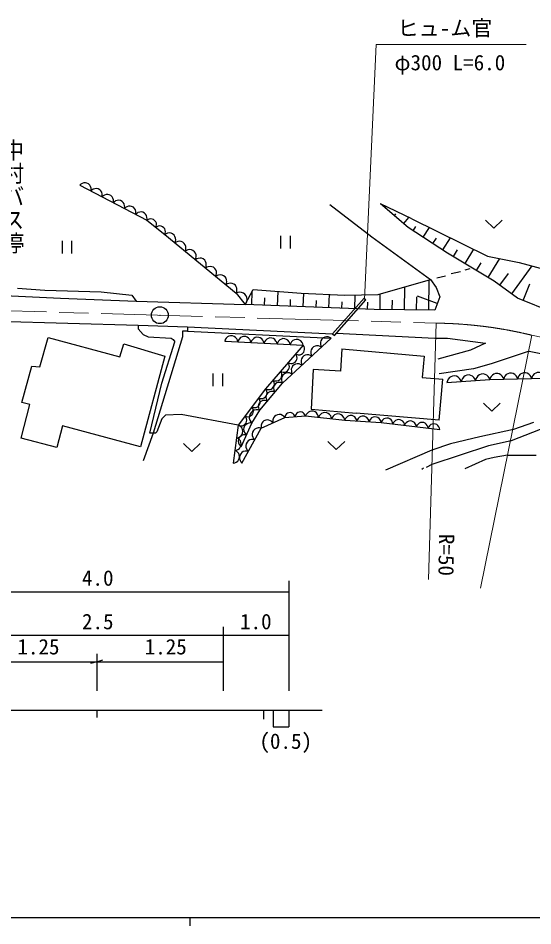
# Model space of a CAD drawing. Units: millimetres, scale not verified. Extents: x 40000 to 680000, y 20000 to 380000.
# Drawn here: x 147640 to 208633, y 204000 to 311608 of the extents above; entities that cross this region are included whole.
import ezdxf
from ezdxf.enums import TextEntityAlignment as Align

# ---------------------------------------------------------------- set-up
doc = ezdxf.new("R2010")
doc.units = ezdxf.units.MM
doc.header["$LTSCALE"] = 1000
doc.linetypes.add('CHAIN', pattern=[18.5, 12, -1.5, 3.5, -1.5])
for name, color, linetype, lineweight in [('M-BGD', 7, 'Continuous', 25), ('M-BMK', 2, 'CHAIN', 13), ('M-BMK-SRVR', 3, 'Continuous', 25), ('M-STR-HTXT', 7, 'Continuous', 13), ('M-TTL-BAND', 7, 'Continuous', 25)]:
    doc.layers.add(name, color=color, linetype=linetype, lineweight=lineweight)
doc.styles.add('@ＭＳ ゴシック', font='')
doc.styles.add('ＭＳ ゴシック', font='')
doc.styles.get('@ＭＳ ゴシック').set_extended_font_data('@MS Gothic')
doc.styles.get('ＭＳ ゴシック').set_extended_font_data('MS Gothic')

# ---------------------------------------------------------------- blocks, each defined once
blk = doc.blocks.new('BUHIN32')
at = {"layer": 'M-BGD'}
blk.add_lwpolyline([(352, -693), (485, -560), (578, -409), (662, -196), (667, -1), (637, 188), (528, 403), (393, 539), (233, 650), (12, 707), (-164, 719), (-352, 693)], dxfattribs=at)
blk = doc.blocks.new('BUHIN33')
at = {"layer": 'M-BGD'}
blk.add_lwpolyline([(-672, 130), (-651, -34), (-596, -181), (-494, -354), (-362, -463), (-214, -544), (-5, -584), (162, -565), (326, -513), (485, -390), (588, -274), (672, -130)], dxfattribs=at)
blk = doc.blocks.new('BUHIN34')
at = {"layer": 'M-BGD'}
blk.add_lwpolyline([(-669, 78), (-636, -81), (-571, -221), (-458, -383), (-321, -481), (-169, -549), (38, -574), (201, -542), (357, -479), (505, -347), (597, -226), (669, -78)], dxfattribs=at)
blk = doc.blocks.new('BUHIN35')
at = {"layer": 'M-BGD'}
blk.add_lwpolyline([(-697, -289), (-578, -427), (-439, -529), (-239, -626), (-51, -646), (134, -630), (350, -541), (493, -421), (611, -274), (684, -64), (708, 105), (697, 289)], dxfattribs=at)
blk = doc.blocks.new('BUHIN36')
at = {"layer": 'M-BGD'}
blk.add_lwpolyline([(789, 16), (726, 196), (629, 348), (471, 519), (296, 610), (109, 666), (-136, 661), (-320, 598), (-492, 499), (-642, 323), (-730, 167), (-789, -16)], dxfattribs=at)
blk = doc.blocks.new('BUHIN37')
at = {"layer": 'M-BGD'}
blk.add_lwpolyline([(624, -446), (680, -269), (692, -94), (669, 131), (585, 304), (471, 455), (278, 594), (98, 652), (-93, 675), (-313, 624), (-472, 554), (-624, 446)], dxfattribs=at)
blk = doc.blocks.new('BUHIN38')
at = {"layer": 'M-BGD'}
blk.add_lwpolyline([(344, -510), (435, -393), (493, -265), (539, -90), (524, 64), (482, 209), (375, 368), (256, 462), (120, 533), (-60, 557), (-199, 549), (-344, 510)], dxfattribs=at)
blk = doc.blocks.new('BUHIN39')
at = {"layer": 'M-BGD'}
blk.add_lwpolyline([(315, -714), (456, -588), (557, -441), (653, -233), (669, -38), (649, 154), (551, 375), (424, 520), (269, 639), (50, 709), (-125, 730), (-315, 714)], dxfattribs=at)
blk = doc.blocks.new('BUHIN40')
at = {"layer": 'M-BGD'}
blk.add_lwpolyline([(323, -644), (447, -522), (534, -381), (613, -185), (619, -4), (591, 172), (491, 371), (367, 499), (218, 602), (14, 656), (-149, 667), (-323, 644)], dxfattribs=at)
blk = doc.blocks.new('BUHIN41')
at = {"layer": 'M-BGD'}
blk.add_lwpolyline([(274, -644), (401, -532), (494, -402), (582, -216), (599, -41), (583, 130), (498, 330), (385, 461), (248, 569), (53, 634), (-104, 655), (-274, 644)], dxfattribs=at)
blk = doc.blocks.new('BUHIN42')
at = {"layer": 'M-BGD'}
blk.add_lwpolyline([(472, -705), (599, -543), (680, -367), (743, -125), (723, 86), (665, 287), (519, 506), (355, 636), (167, 735), (-81, 768), (-272, 757), (-472, 705)], dxfattribs=at)
blk = doc.blocks.new('BUHIN43')
at = {"layer": 'M-BGD'}
blk.add_lwpolyline([(431, -704), (561, -552), (646, -384), (717, -151), (707, 55), (658, 253), (525, 471), (371, 605), (191, 708), (-48, 750), (-235, 747), (-431, 704)], dxfattribs=at)
blk = doc.blocks.new('BUHIN97')
at = {"layer": 'M-BGD'}
blk.add_lwpolyline([(32, -747), (202, -684), (344, -588), (502, -435), (584, -267), (633, -89), (623, 143), (559, 316), (462, 477), (292, 615), (142, 695), (-32, 747)], dxfattribs=at)
blk = doc.blocks.new('BUHIN98')
at = {"layer": 'M-BGD'}
blk.add_lwpolyline([(-102, -670), (60, -643), (203, -583), (370, -474), (473, -339), (547, -189), (579, 18), (552, 183), (494, 343), (367, 496), (248, 593), (102, 670)], dxfattribs=at)
blk = doc.blocks.new('BUHIN99')
at = {"layer": 'M-BGD'}
blk.add_lwpolyline([(-127, -772), (60, -743), (226, -675), (420, -553), (541, -398), (629, -226), (668, 13), (640, 204), (575, 389), (430, 567), (294, 681), (127, 772)], dxfattribs=at)
blk = doc.blocks.new('BUHIN101')
at = {"layer": 'M-BGD'}
blk.add_lwpolyline([(764, 74), (689, 245), (583, 384), (418, 538), (241, 613), (56, 653), (-181, 630), (-355, 555), (-514, 447), (-646, 265), (-720, 107), (-764, -74)], dxfattribs=at)
blk = doc.blocks.new('BUHIN103')
at = {"layer": 'M-BGD'}
blk.add_lwpolyline([(690, -123), (667, 45), (608, 194), (500, 370), (363, 480), (210, 561), (-4, 599), (-175, 576), (-342, 520), (-503, 392), (-607, 272), (-690, 123)], dxfattribs=at)
blk = doc.blocks.new('BUHIN104')
at = {"layer": 'M-BGD'}
blk.add_lwpolyline([(750, -232), (747, -42), (702, 132), (607, 342), (470, 483), (311, 594), (78, 666), (-115, 664), (-308, 625), (-505, 505), (-637, 386), (-750, 232)], dxfattribs=at)
blk = doc.blocks.new('BUHIN210')
at = {"color": 7, "linetype": 'Continuous', "lineweight": 25}
for p, q in [((911, 248), (-478, 815)), ((-913, -251), (476, -818))]:
    blk.add_line(p, q, dxfattribs=at)
blk = doc.blocks.new('BUHIN211')
at = {"color": 7, "linetype": 'Continuous', "lineweight": 25}
blk.add_lwpolyline([(-818, -746), (435, -178), (-62, 1105)], dxfattribs=at)

msp = doc.modelspace()

# ---------------------------------------------------------------- linework, layer by layer
at = {"layer": 'M-BGD'}
for p, q in [((154932, 291791), (162890, 287642)), ((184565, 289505), (189560, 285695)), ((193878, 286795), (190576, 289589)), ((194302, 287811), (190576, 289589)), ((191126, 289124), (191248, 289268)), ((192227, 288192), (192410, 288409)), ((162890, 287642), (165007, 285949)), ((193327, 287261), (193939, 287984)), ((194302, 287811), (203276, 283409)), ((198535, 283747), (193878, 286795)), ((194460, 286414), (194786, 286914)), ((195624, 285652), (196372, 286796)), ((165007, 285949), (173474, 279006)), ((189560, 285695), (196503, 280615)), ((196788, 284890), (197210, 285534)), ((197952, 284128), (198890, 285561)), ((199222, 283335), (199701, 284132)), ((200598, 282509), (201624, 284219)), ((204038, 280445), (198535, 283747)), ((203276, 283409), (207002, 282647)), ((203350, 280858), (204705, 283117)), ((201974, 281684), (202522, 282597)), ((206133, 278921), (208539, 282230)), ((207002, 282647), (211997, 281292)), ((198281, 281038), (197265, 280784)), ((200059, 281546), (198958, 281292)), ((201160, 281885), (200567, 281715)), ((204736, 279937), (205741, 281319)), ((190322, 278837), (196503, 280615)), ((196291, 276983), (196333, 280567)), ((196503, 280615), (197179, 279683)), ((206832, 278413), (204038, 280445)), ((207485, 278147), (208286, 280115)), ((132241, 279429), (152646, 278413)), ((147566, 279599), (150783, 279345)), ((150783, 279345), (157472, 279175)), ((157472, 279175), (161112, 278752)), ((161112, 278752), (161620, 278075)), ((173474, 279006), (174559, 277644)), ((174559, 277644), (175506, 279429)), ((175322, 277615), (175382, 279197)), ((175506, 279429), (181178, 279006)), ((178373, 277498), (178438, 279211)), ((181178, 279006), (186343, 278752)), ((181423, 277381), (181485, 278991)), ((184474, 277264), (184535, 278841)), ((186343, 278752), (190322, 278837)), ((187525, 277147), (187588, 278779)), ((190533, 277051), (190555, 278905)), ((193412, 277017), (193444, 279736)), ((197179, 279683), (197604, 278583)), ((152646, 278413), (161620, 278075)), ((161620, 278075), (174559, 277644)), ((189814, 277059), (174559, 277644)), ((176847, 277556), (176881, 278440)), ((179898, 277439), (179930, 278268)), ((182949, 277322), (182979, 278119)), ((184904, 274180), (188629, 278413)), ((185129, 273982), (188854, 278215)), ((186000, 277206), (186030, 277986)), ((188629, 278413), (188854, 278215)), ((189051, 277089), (189084, 277950)), ((191973, 277034), (191986, 278177)), ((194851, 277000), (194870, 278576)), ((197307, 277779), (194969, 278641)), ((197604, 278583), (197011, 276974)), ((215976, 274688), (206832, 278413)), ((197011, 276974), (189814, 277059)), ((130108, 276156), (161874, 275196)), ((161874, 275196), (167716, 275027)), ((161874, 275196), (161874, 274773)), ((161874, 274773), (162467, 274095)), ((167716, 274519), (167124, 274519)), ((167124, 274519), (167124, 273841)), ((167716, 275027), (167716, 274519)), ((167716, 275027), (184904, 274180)), ((167716, 274519), (183873, 273723)), ((150190, 270285), (151206, 273757)), ((151206, 273757), (159673, 271471)), ((162467, 274095), (163060, 273841)), ((163060, 273841), (165769, 273672)), ((167124, 273841), (163652, 262411)), ((165769, 273672), (166023, 273503)), ((166023, 273503), (166192, 273249)), ((172119, 273333), (181432, 272825)), ((172119, 273333), (172288, 273333)), ((178977, 268338), (184734, 273672)), ((183873, 273723), (184734, 273672)), ((184904, 274180), (185129, 273982)), ((185379, 274267), (197011, 273672)), ((197011, 273672), (198535, 273672)), ((198535, 273672), (203022, 273079)), ((159673, 271471), (160181, 272995)), ((160181, 272995), (165007, 271555)), ((164668, 268338), (166192, 273249)), ((181432, 272825), (176945, 267661)), ((186004, 272402), (185835, 269777)), ((186004, 272402), (195741, 271555)), ((203022, 273079), (201244, 272233)), ((165007, 271555), (162128, 260803)), ((195741, 271555), (195519, 269013)), ((201244, 272233), (197392, 271163)), ((208187, 272148), (203700, 270624)), ((208187, 272148), (217754, 270201)), ((148074, 266052), (149259, 270370)), ((149259, 270370), (150190, 270285)), ((203700, 270624), (201583, 270031)), ((182618, 269947), (182369, 265252)), ((185835, 269777), (182618, 269947)), ((201583, 270031), (197519, 269439)), ((163229, 262411), (164668, 268338)), ((176268, 265121), (178977, 268338)), ((195519, 269010), (197953, 268798)), ((197513, 263957), (197953, 268798)), ((198450, 268423), (203529, 268761)), ((203529, 268761), (210134, 268931)), ((176945, 267661), (173728, 263343)), ((147989, 261819), (149005, 265798)), ((149005, 265798), (148074, 266052)), ((175336, 263597), (176268, 265121)), ((182369, 265252), (187698, 264782)), ((197513, 263957), (187698, 264782)), ((164668, 264105), (164076, 262581)), ((165092, 264528), (164668, 264105)), ((166954, 264613), (165092, 264528)), ((173728, 263343), (166954, 264613)), ((176437, 263004), (179231, 264274)), ((179231, 264274), (181686, 264443)), ((181686, 264443), (186343, 263935)), ((186343, 263935), (190661, 263681)), ((190661, 263681), (197604, 262835)), ((212600, 264054), (206070, 261480)), ((208695, 263681), (206324, 262835)), ((152900, 263258), (152222, 260718)), ((162128, 260803), (152900, 263258)), ((164076, 262581), (163906, 262411)), ((173728, 263343), (173135, 258855)), ((174066, 260803), (175336, 263597)), ((174151, 258855), (176437, 263004)), ((206324, 262835), (202345, 261988)), ((152222, 260718), (147989, 261819)), ((163652, 262411), (162467, 259109)), ((163652, 262411), (163229, 262411)), ((163906, 262411), (163652, 262411)), ((202345, 261988), (198874, 261141)), ((198874, 261141), (196672, 260379)), ((203361, 260887), (196672, 258686)), ((206070, 261480), (203361, 260887)), ((196672, 260379), (191169, 258009)), ((204038, 259533), (203022, 259279)), ((205647, 259787), (204038, 259533)), ((205647, 259787), (209034, 259787)), ((195656, 258263), (195487, 258093)), ((196672, 258686), (195995, 258347)), ((203022, 259279), (200567, 258178)), ((179707, 244906), (179707, 231857)), ((138120, 243595), (179707, 243595)), ((171944, 239449), (171944, 231857)), ((141986, 238449), (179707, 238449)), ((156944, 236256), (156944, 231857)), ((141986, 235305), (158210, 235305)), ((156944, 235305), (156194, 235089)), ((156944, 235305), (157694, 235520)), ((158210, 235305), (171944, 235305)), ((134514, 229559), (179707, 229559)), ((156944, 229559), (156944, 228688)), ((171949, 229559), (183654, 229559)), ((176718, 229559), (176718, 228505)), ((177861, 229559), (177861, 227576)), ((179707, 229559), (179707, 227576)), ((177861, 227576), (179707, 227576))]:
    msp.add_line(p, q, dxfattribs=at)
for points in [[(174559, 277644), (174675, 277820), (174743, 278007), (174787, 278260), (174749, 278475), (174673, 278675), (174504, 278887), (174326, 279006), (174125, 279091), (173869, 279104), (173674, 279077), (173474, 279006)], [(176268, 265121), (176057, 265171), (175853, 265171), (175594, 265125), (175400, 265013), (175234, 264869), (175089, 264633), (175037, 264419), (175026, 264195), (175103, 263944), (175198, 263766), (175336, 263597)]]:
    msp.add_lwpolyline(points, dxfattribs=at)
msp.add_circle((164435, 276389), 22.5, dxfattribs=at)
at = {"layer": 'M-BMK'}
for p, q in [((65028, 279239), (197179, 275450)), ((208526, 274011), (247979, 265629))]:
    msp.add_line(p, q, dxfattribs=at)
msp.add_arc((196603, 225454), 50000, 76.20462, 89.33908, dxfattribs=at)
at = {"layer": 'M-BMK-SRVR'}
msp.add_circle((164435, 276389), 1000, dxfattribs=at)
at = {"layer": 'M-STR-HTXT'}
for p, q in [((190068, 308467), (188694, 278252)), ((207851, 308467), (190068, 308467)), ((197179, 275450), (196249, 245055)), ((202429, 244039), (208526, 274011))]:
    msp.add_line(p, q, dxfattribs=at)
at = {"layer": 'M-TTL-BAND'}
for p, q in [((40000, 205000), (579000, 205000)), ((168000, 205000), (168000, 204000))]:
    msp.add_line(p, q, dxfattribs=at)

# ---------------------------------------------------------------- block references
at = {"rotation": 59.98837}
for name, p in [('BUHIN97', (155595, 291446)), ('BUHIN97', (156921, 290754)), ('BUHIN97', (158247, 290063)), ('BUHIN97', (159574, 289371)), ('BUHIN97', (160900, 288680)), ('BUHIN97', (162226, 287988)), ('BUHIN98', (163419, 287219)), ('BUHIN98', (164477, 286373)), ('BUHIN99', (165611, 285454)), ('BUHIN99', (166821, 284462)), ('BUHIN99', (168030, 283470)), ('BUHIN99', (169240, 282478)), ('BUHIN99', (170450, 281486)), ('BUHIN99', (171659, 280494)), ('BUHIN99', (172869, 279502)), ('BUHIN32', (172895, 273291)), ('BUHIN32', (174447, 273206)), ('BUHIN32', (175999, 273122)), ('BUHIN32', (177551, 273037)), ('BUHIN32', (179103, 272952)), ('BUHIN32', (180655, 272868)), ('BUHIN104', (184158, 273139)), ('BUHIN33', (180983, 272309)), ('BUHIN104', (183006, 272072)), ('BUHIN33', (180085, 271276)), ('BUHIN104', (181855, 271005)), ('BUHIN33', (179188, 270243)), ('BUHIN104', (180704, 269939)), ('BUHIN33', (178291, 269211)), ('BUHIN104', (179552, 268872)), ('BUHIN42', (199296, 268480)), ('BUHIN42', (200990, 268592)), ('BUHIN42', (202683, 268705)), ('BUHIN43', (204355, 268783)), ('BUHIN43', (206006, 268825)), ('BUHIN43', (207657, 268868)), ('BUHIN43', (209308, 268910)), ('BUHIN33', (177393, 268178)), ('BUHIN103', (178525, 267802)), ('BUHIN34', (176542, 267122)), ('BUHIN103', (177622, 266730)), ('BUHIN34', (175738, 266042)), ('BUHIN103', (176719, 265658)), ('BUHIN34', (174934, 264963)), ('BUHIN37', (178532, 263957)), ('BUHIN38', (179844, 264317)), ('BUHIN38', (181072, 264401)), ('BUHIN39', (182462, 264359)), ('BUHIN39', (184014, 264189)), ('BUHIN39', (185566, 264020)), ('BUHIN40', (187062, 263893)), ('BUHIN34', (174130, 263883)), ('BUHIN101', (175018, 262899)), ('BUHIN37', (177135, 263322)), ('BUHIN40', (188502, 263808)), ('BUHIN40', (189941, 263724)), ('BUHIN41', (191355, 263597)), ('BUHIN41', (192743, 263428)), ('BUHIN41', (194132, 263258)), ('BUHIN41', (195521, 263089)), ('BUHIN41', (196909, 262920)), ('BUHIN35', (173629, 262595)), ('BUHIN36', (176056, 262313)), ('BUHIN35', (173431, 261099)), ('BUHIN101', (174383, 261502)), ('BUHIN36', (175294, 260930)), ('BUHIN36', (174532, 259547)), ('BUHIN35', (173233, 259603))]:
    msp.add_blockref(name, p, dxfattribs=at)
at = {"layer": 'M-BGD', "rotation": 292.19663}
for name, p in [('BUHIN211', (204005, 287167)), ('BUHIN210', (153419, 284445)), ('BUHIN210', (179322, 285041)), ('BUHIN210', (171306, 268744)), ('BUHIN211', (203773, 265494)), ('BUHIN211', (168217, 260712)), ('BUHIN211', (185340, 260943))]:
    msp.add_blockref(name, p, dxfattribs=at)

# ---------------------------------------------------------------- texts
at = {"layer": 'M-BGD', "style": '@ＭＳ ゴシック', "width": 1.1}
msp.add_text('中村バス停 ', height=1833, rotation=270, dxfattribs=at).set_placement((145599, 297355), align=Align.BOTTOM_LEFT)
at = {"layer": 'M-BGD', "style": 'ＭＳ ゴシック'}
for s, p in [('4.0', (155203, 243771)), ('2.5', (155203, 238610)), ('1.0', (173933, 238610)), ('1.25', (147552, 235625)), ('1.25', (162635, 235625)), ('(0.5)', (176232, 224432))]:
    msp.add_text(s, height=1833, dxfattribs=at).set_placement(p, align=Align.BOTTOM_LEFT)
at = {"layer": 'M-STR-HTXT', "style": 'ＭＳ ゴシック'}
for s, p in [('ヒュ-ム官', (192594, 308960)), ('φ300 L=6.0', (192244, 304875))]:
    msp.add_text(s, height=1833, dxfattribs=at).set_placement(p, align=Align.BOTTOM_LEFT)
msp.add_text('R=50', height=1833, rotation=269.119, dxfattribs=at).set_placement((196965, 250486), align=Align.BOTTOM_LEFT)

doc.saveas('drawing.dxf')
